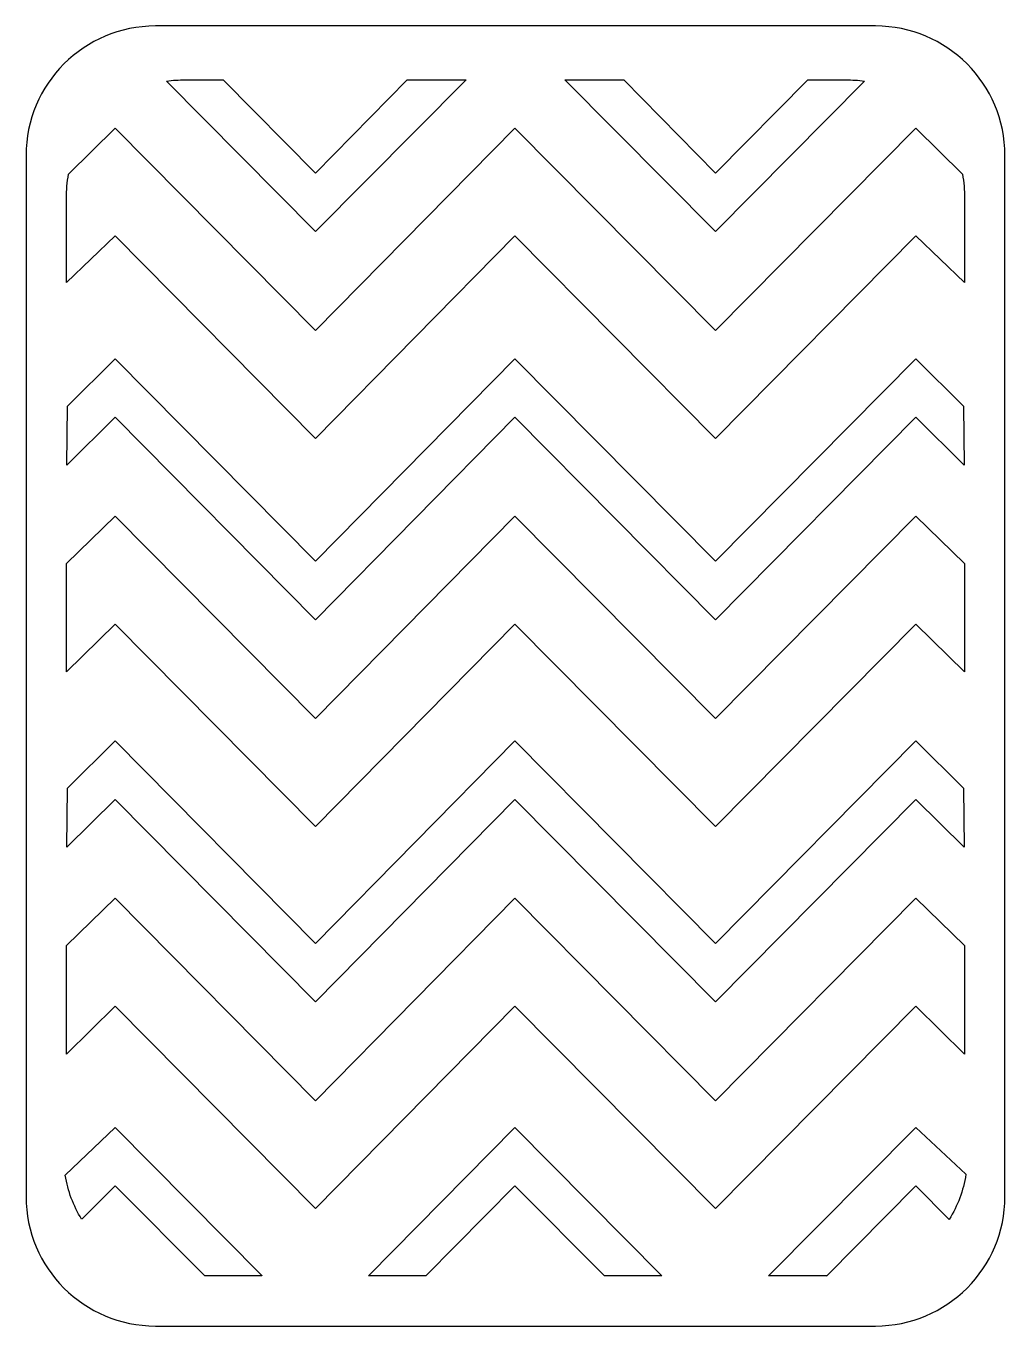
# Model space of a CAD drawing. Header units: centimetres. Extents: x -6.2 to -0.44, y 0.93 to 8.59.
import ezdxf

# ---------------------------------------------------------------- set-up
doc = ezdxf.new("R2010")
doc.units = ezdxf.units.CM
doc.header["$MEASUREMENT"] = 0
doc.layers.add('Camada 1', color=7, linetype='Continuous')

msp = doc.modelspace()

# ---------------------------------------------------------------- linework, layer by layer
at = {"layer": 'Camada 1'}
for points, knots in [([(-0.44347, 4.76078), (-0.44347, 4.76078), (-0.44347, 1.6968), (-0.44347, 1.6968), (-0.44347, 1.6968), (-0.44347, 1.27595), (-0.78462, 0.9348), (-1.20547, 0.9348), (-1.20547, 0.9348), (-1.20547, 0.9348), (-3.32375, 0.9348), (-3.32375, 0.9348), (-3.32375, 0.9348), (-3.32375, 0.9348), (-5.44203, 0.9348), (-5.44203, 0.9348), (-5.44203, 0.9348), (-5.86288, 0.9348), (-6.20403, 1.27595), (-6.20403, 1.6968), (-6.20403, 1.6968), (-6.20403, 1.6968), (-6.20403, 4.76078), (-6.20403, 4.76078), (-6.20403, 4.76078), (-6.20403, 4.76078), (-6.20403, 7.82473), (-6.20403, 7.82473), (-6.20403, 7.82473), (-6.20403, 8.24558), (-5.86288, 8.58673), (-5.44203, 8.58673), (-5.44203, 8.58673), (-5.44203, 8.58673), (-3.32375, 8.58673), (-3.32375, 8.58673), (-3.32375, 8.58673), (-3.32375, 8.58673), (-1.20547, 8.58673), (-1.20547, 8.58673), (-1.20547, 8.58673), (-0.78462, 8.58673), (-0.44347, 8.24558), (-0.44347, 7.82473), (-0.44347, 7.82473), (-0.44347, 7.82473), (-0.44347, 4.76078), (-0.44347, 4.76078)], [0, 0, 0, 0, 0.0769231, 0.0769231, 0.0769231, 0.0769231, 0.1538462, 0.1538462, 0.1538462, 0.1538462, 0.2307692, 0.2307692, 0.2307692, 0.2307692, 0.3076923, 0.3076923, 0.3076923, 0.3076923, 0.3846154, 0.3846154, 0.3846154, 0.3846154, 0.4615385, 0.4615385, 0.4615385, 0.4615385, 0.5384615, 0.5384615, 0.5384615, 0.5384615, 0.6153846, 0.6153846, 0.6153846, 0.6153846, 0.6923077, 0.6923077, 0.6923077, 0.6923077, 0.7692308, 0.7692308, 0.7692308, 0.7692308, 0.8461538, 0.8461538, 0.8461538, 0.8461538, 1, 1, 1, 1]), ([(-3.96044, 8.26923), (-3.96044, 8.26923), (-3.96044, 8.26923), (-3.96044, 8.26923), (-3.96044, 8.26923), (-3.96044, 8.26923), (-4.49966, 7.72025), (-4.49966, 7.72025), (-4.49966, 7.72025), (-4.49966, 7.72025), (-5.04351, 8.26966), (-5.04351, 8.26966), (-5.04351, 8.26966), (-5.04351, 8.26966), (-5.04351, 8.26966), (-5.04351, 8.26966), (-5.04351, 8.26966), (-5.04351, 8.26966), (-5.26735, 8.26921), (-5.26735, 8.26921), (-5.26735, 8.26921), (-5.30532, 8.26921), (-5.34053, 8.26826), (-5.37686, 8.26244), (-5.37686, 8.26244), (-5.37686, 8.26244), (-5.37686, 8.26244), (-5.37686, 8.26244), (-5.37686, 8.26244), (-5.37686, 8.26244), (-4.49966, 7.3763), (-4.49966, 7.3763), (-4.49966, 7.3763), (-4.49966, 7.3763), (-3.61402, 8.26924), (-3.61402, 8.26924), (-3.61402, 8.26924), (-3.61402, 8.26924), (-3.96044, 8.26923), (-3.96044, 8.26923)], [0, 0, 0, 0, 0.0909091, 0.0909091, 0.0909091, 0.0909091, 0.1818182, 0.1818182, 0.1818182, 0.1818182, 0.2727273, 0.2727273, 0.2727273, 0.2727273, 0.3636364, 0.3636364, 0.3636364, 0.3636364, 0.4545455, 0.4545455, 0.4545455, 0.4545455, 0.5454545, 0.5454545, 0.5454545, 0.5454545, 0.6363636, 0.6363636, 0.6363636, 0.6363636, 0.7272727, 0.7272727, 0.7272727, 0.7272727, 0.8181818, 0.8181818, 0.8181818, 0.8181818, 1, 1, 1, 1]), ([(-3.03339, 8.26923), (-3.03339, 8.26923), (-2.14775, 7.37629), (-2.14775, 7.37629), (-2.14775, 7.37629), (-2.14775, 7.37629), (-1.27055, 8.26243), (-1.27055, 8.26243), (-1.27055, 8.26243), (-1.27055, 8.26243), (-1.27055, 8.26243), (-1.27055, 8.26243), (-1.27055, 8.26243), (-1.30688, 8.26825), (-1.34209, 8.2692), (-1.38006, 8.2692), (-1.38006, 8.2692), (-1.38006, 8.2692), (-1.6039, 8.26965), (-1.6039, 8.26965), (-1.6039, 8.26965), (-1.6039, 8.26965), (-1.6039, 8.26965), (-1.6039, 8.26965), (-1.6039, 8.26965), (-1.6039, 8.26965), (-2.14775, 7.72024), (-2.14775, 7.72024), (-2.14775, 7.72024), (-2.14775, 7.72024), (-2.68697, 8.26922), (-2.68697, 8.26922), (-2.68697, 8.26922), (-2.68697, 8.26922), (-2.68697, 8.26922), (-2.68697, 8.26922), (-2.68697, 8.26922), (-2.68697, 8.26922), (-3.03339, 8.26923), (-3.03339, 8.26923)], [0, 0, 0, 0, 0.0909091, 0.0909091, 0.0909091, 0.0909091, 0.1818182, 0.1818182, 0.1818182, 0.1818182, 0.2727273, 0.2727273, 0.2727273, 0.2727273, 0.3636364, 0.3636364, 0.3636364, 0.3636364, 0.4545455, 0.4545455, 0.4545455, 0.4545455, 0.5454545, 0.5454545, 0.5454545, 0.5454545, 0.6363636, 0.6363636, 0.6363636, 0.6363636, 0.7272727, 0.7272727, 0.7272727, 0.7272727, 0.8181818, 0.8181818, 0.8181818, 0.8181818, 1, 1, 1, 1]), ([(-3.32743, 7.35092), (-3.32743, 7.35092), (-2.14779, 6.15924), (-2.14779, 6.15924), (-2.14779, 6.15924), (-2.14779, 6.15924), (-0.96815, 7.35092), (-0.96815, 7.35092), (-0.96815, 7.35092), (-0.96815, 7.35092), (-0.68161, 7.07686), (-0.68161, 7.07686), (-0.68161, 7.07686), (-0.68161, 7.07686), (-0.68161, 7.07686), (-0.68161, 7.07686), (-0.68161, 7.07686), (-0.68161, 7.07686), (-0.68161, 7.57076), (-0.68161, 7.57076), (-0.68161, 7.57076), (-0.68161, 7.62238), (-0.68365, 7.6659), (-0.69428, 7.71435), (-0.69428, 7.71435), (-0.69428, 7.71435), (-0.96814, 7.98592), (-0.96814, 7.98592), (-0.96814, 7.98592), (-0.96814, 7.98592), (-2.14778, 6.79424), (-2.14778, 6.79424), (-2.14778, 6.79424), (-2.14778, 6.79424), (-3.32742, 7.98592), (-3.32742, 7.98592), (-3.32742, 7.98592), (-3.32742, 7.98592), (-3.32742, 7.98592), (-3.32742, 7.98592), (-3.32742, 7.98592), (-3.32742, 7.98592), (-4.49968, 6.79424), (-4.49968, 6.79424), (-4.49968, 6.79424), (-4.49968, 6.79424), (-5.67931, 7.98592), (-5.67931, 7.98592), (-5.67931, 7.98592), (-5.67931, 7.98592), (-5.95318, 7.71433), (-5.95318, 7.71433), (-5.95318, 7.71433), (-5.96382, 7.66588), (-5.96585, 7.62236), (-5.96585, 7.57074), (-5.96585, 7.57074), (-5.96585, 7.57074), (-5.96585, 7.07684), (-5.96585, 7.07684), (-5.96585, 7.07684), (-5.96585, 7.07684), (-5.96585, 7.07684), (-5.96585, 7.07684), (-5.96585, 7.07684), (-5.96585, 7.07684), (-5.67931, 7.3509), (-5.67931, 7.3509), (-5.67931, 7.3509), (-5.67931, 7.3509), (-4.49967, 6.15922), (-4.49967, 6.15922), (-4.49967, 6.15922), (-4.49967, 6.15922), (-3.32743, 7.35092), (-3.32743, 7.35092), (-3.32743, 7.35092), (-3.32743, 7.35092), (-3.32743, 7.35092), (-3.32743, 7.35092)], [0, 0, 0, 0, 0.047619, 0.047619, 0.047619, 0.047619, 0.0952381, 0.0952381, 0.0952381, 0.0952381, 0.1428571, 0.1428571, 0.1428571, 0.1428571, 0.1904762, 0.1904762, 0.1904762, 0.1904762, 0.2380952, 0.2380952, 0.2380952, 0.2380952, 0.2857143, 0.2857143, 0.2857143, 0.2857143, 0.3333333, 0.3333333, 0.3333333, 0.3333333, 0.3809524, 0.3809524, 0.3809524, 0.3809524, 0.4285714, 0.4285714, 0.4285714, 0.4285714, 0.4761905, 0.4761905, 0.4761905, 0.4761905, 0.5238095, 0.5238095, 0.5238095, 0.5238095, 0.5714286, 0.5714286, 0.5714286, 0.5714286, 0.6190476, 0.6190476, 0.6190476, 0.6190476, 0.6666667, 0.6666667, 0.6666667, 0.6666667, 0.7142857, 0.7142857, 0.7142857, 0.7142857, 0.7619048, 0.7619048, 0.7619048, 0.7619048, 0.8095238, 0.8095238, 0.8095238, 0.8095238, 0.8571429, 0.8571429, 0.8571429, 0.8571429, 0.9047619, 0.9047619, 0.9047619, 0.9047619, 1, 1, 1, 1]), ([(-3.32743, 6.28375), (-3.32743, 6.28375), (-2.14779, 5.09207), (-2.14779, 5.09207), (-2.14779, 5.09207), (-2.14779, 5.09207), (-0.96815, 6.28375), (-0.96815, 6.28375), (-0.96815, 6.28375), (-0.96815, 6.28375), (-0.68401, 6.00202), (-0.68401, 6.00202), (-0.68401, 6.00202), (-0.68401, 6.00202), (-0.68705, 6.34899), (-0.68705, 6.34899), (-0.68705, 6.34899), (-0.68705, 6.34899), (-0.96814, 6.62773), (-0.96814, 6.62773), (-0.96814, 6.62773), (-0.96814, 6.62773), (-2.14778, 5.43605), (-2.14778, 5.43605), (-2.14778, 5.43605), (-2.14778, 5.43605), (-3.32742, 6.62773), (-3.32742, 6.62773), (-3.32742, 6.62773), (-3.32742, 6.62773), (-3.32742, 6.62773), (-3.32742, 6.62773), (-3.32742, 6.62773), (-3.32742, 6.62773), (-4.49968, 5.43605), (-4.49968, 5.43605), (-4.49968, 5.43605), (-4.49968, 5.43605), (-5.67932, 6.62773), (-5.67932, 6.62773), (-5.67932, 6.62773), (-5.67932, 6.62773), (-5.96041, 6.34899), (-5.96041, 6.34899), (-5.96041, 6.34899), (-5.96041, 6.34899), (-5.96345, 6.00202), (-5.96345, 6.00202), (-5.96345, 6.00202), (-5.96345, 6.00202), (-5.67931, 6.28375), (-5.67931, 6.28375), (-5.67931, 6.28375), (-5.67931, 6.28375), (-4.49967, 5.09207), (-4.49967, 5.09207), (-4.49967, 5.09207), (-4.49967, 5.09207), (-3.32743, 6.28375), (-3.32743, 6.28375), (-3.32743, 6.28375), (-3.32743, 6.28375), (-3.32743, 6.28375), (-3.32743, 6.28375)], [0, 0, 0, 0, 0.0588235, 0.0588235, 0.0588235, 0.0588235, 0.1176471, 0.1176471, 0.1176471, 0.1176471, 0.1764706, 0.1764706, 0.1764706, 0.1764706, 0.2352941, 0.2352941, 0.2352941, 0.2352941, 0.2941176, 0.2941176, 0.2941176, 0.2941176, 0.3529412, 0.3529412, 0.3529412, 0.3529412, 0.4117647, 0.4117647, 0.4117647, 0.4117647, 0.4705882, 0.4705882, 0.4705882, 0.4705882, 0.5294118, 0.5294118, 0.5294118, 0.5294118, 0.5882353, 0.5882353, 0.5882353, 0.5882353, 0.6470588, 0.6470588, 0.6470588, 0.6470588, 0.7058824, 0.7058824, 0.7058824, 0.7058824, 0.7647059, 0.7647059, 0.7647059, 0.7647059, 0.8235294, 0.8235294, 0.8235294, 0.8235294, 0.8823529, 0.8823529, 0.8823529, 0.8823529, 1, 1, 1, 1]), ([(-3.32743, 5.06667), (-3.32743, 5.06667), (-2.14779, 3.87499), (-2.14779, 3.87499), (-2.14779, 3.87499), (-2.14779, 3.87499), (-0.96815, 5.06667), (-0.96815, 5.06667), (-0.96815, 5.06667), (-0.96815, 5.06667), (-0.68179, 4.78468), (-0.68179, 4.78468), (-0.68179, 4.78468), (-0.68179, 4.78468), (-0.6816, 4.78696), (-0.6816, 4.78696), (-0.6816, 4.78696), (-0.6816, 4.78696), (-0.6816, 5.42357), (-0.6816, 5.42357), (-0.6816, 5.42357), (-0.6816, 5.42357), (-0.6816, 5.42357), (-0.6816, 5.42357), (-0.6816, 5.42357), (-0.6816, 5.42357), (-0.96814, 5.70167), (-0.96814, 5.70167), (-0.96814, 5.70167), (-0.96814, 5.70167), (-2.14778, 4.50999), (-2.14778, 4.50999), (-2.14778, 4.50999), (-2.14778, 4.50999), (-3.32742, 5.70167), (-3.32742, 5.70167), (-3.32742, 5.70167), (-3.32742, 5.70167), (-3.32742, 5.70167), (-3.32742, 5.70167), (-3.32742, 5.70167), (-3.32742, 5.70167), (-4.49968, 4.50999), (-4.49968, 4.50999), (-4.49968, 4.50999), (-4.49968, 4.50999), (-5.67932, 5.70167), (-5.67932, 5.70167), (-5.67932, 5.70167), (-5.67932, 5.70167), (-5.96586, 5.42357), (-5.96586, 5.42357), (-5.96586, 5.42357), (-5.96586, 5.42357), (-5.96586, 5.42357), (-5.96586, 5.42357), (-5.96586, 5.42357), (-5.96586, 5.42357), (-5.96586, 4.78696), (-5.96586, 4.78696), (-5.96586, 4.78696), (-5.96586, 4.78696), (-5.96567, 4.78468), (-5.96567, 4.78468), (-5.96567, 4.78468), (-5.96567, 4.78468), (-5.67931, 5.06667), (-5.67931, 5.06667), (-5.67931, 5.06667), (-5.67931, 5.06667), (-4.49967, 3.87499), (-4.49967, 3.87499), (-4.49967, 3.87499), (-4.49967, 3.87499), (-3.32743, 5.06667), (-3.32743, 5.06667), (-3.32743, 5.06667), (-3.32743, 5.06667), (-3.32743, 5.06667), (-3.32743, 5.06667)], [0, 0, 0, 0, 0.047619, 0.047619, 0.047619, 0.047619, 0.0952381, 0.0952381, 0.0952381, 0.0952381, 0.1428571, 0.1428571, 0.1428571, 0.1428571, 0.1904762, 0.1904762, 0.1904762, 0.1904762, 0.2380952, 0.2380952, 0.2380952, 0.2380952, 0.2857143, 0.2857143, 0.2857143, 0.2857143, 0.3333333, 0.3333333, 0.3333333, 0.3333333, 0.3809524, 0.3809524, 0.3809524, 0.3809524, 0.4285714, 0.4285714, 0.4285714, 0.4285714, 0.4761905, 0.4761905, 0.4761905, 0.4761905, 0.5238095, 0.5238095, 0.5238095, 0.5238095, 0.5714286, 0.5714286, 0.5714286, 0.5714286, 0.6190476, 0.6190476, 0.6190476, 0.6190476, 0.6666667, 0.6666667, 0.6666667, 0.6666667, 0.7142857, 0.7142857, 0.7142857, 0.7142857, 0.7619048, 0.7619048, 0.7619048, 0.7619048, 0.8095238, 0.8095238, 0.8095238, 0.8095238, 0.8571429, 0.8571429, 0.8571429, 0.8571429, 0.9047619, 0.9047619, 0.9047619, 0.9047619, 1, 1, 1, 1]), ([(-3.32743, 4.03479), (-3.32743, 4.03479), (-2.14779, 2.84311), (-2.14779, 2.84311), (-2.14779, 2.84311), (-2.14779, 2.84311), (-0.96815, 4.03479), (-0.96815, 4.03479), (-0.96815, 4.03479), (-0.96815, 4.03479), (-0.68401, 3.75306), (-0.68401, 3.75306), (-0.68401, 3.75306), (-0.68401, 3.75306), (-0.68705, 4.10003), (-0.68705, 4.10003), (-0.68705, 4.10003), (-0.68705, 4.10003), (-0.96814, 4.37877), (-0.96814, 4.37877), (-0.96814, 4.37877), (-0.96814, 4.37877), (-2.14778, 3.18709), (-2.14778, 3.18709), (-2.14778, 3.18709), (-2.14778, 3.18709), (-3.32742, 4.37877), (-3.32742, 4.37877), (-3.32742, 4.37877), (-3.32742, 4.37877), (-3.32742, 4.37877), (-3.32742, 4.37877), (-3.32742, 4.37877), (-3.32742, 4.37877), (-4.49968, 3.18709), (-4.49968, 3.18709), (-4.49968, 3.18709), (-4.49968, 3.18709), (-5.67932, 4.37877), (-5.67932, 4.37877), (-5.67932, 4.37877), (-5.67932, 4.37877), (-5.96041, 4.10003), (-5.96041, 4.10003), (-5.96041, 4.10003), (-5.96041, 4.10003), (-5.96345, 3.75306), (-5.96345, 3.75306), (-5.96345, 3.75306), (-5.96345, 3.75306), (-5.67931, 4.03479), (-5.67931, 4.03479), (-5.67931, 4.03479), (-5.67931, 4.03479), (-4.49967, 2.84311), (-4.49967, 2.84311), (-4.49967, 2.84311), (-4.49967, 2.84311), (-3.32743, 4.03479), (-3.32743, 4.03479), (-3.32743, 4.03479), (-3.32743, 4.03479), (-3.32743, 4.03479), (-3.32743, 4.03479)], [0, 0, 0, 0, 0.0588235, 0.0588235, 0.0588235, 0.0588235, 0.1176471, 0.1176471, 0.1176471, 0.1176471, 0.1764706, 0.1764706, 0.1764706, 0.1764706, 0.2352941, 0.2352941, 0.2352941, 0.2352941, 0.2941176, 0.2941176, 0.2941176, 0.2941176, 0.3529412, 0.3529412, 0.3529412, 0.3529412, 0.4117647, 0.4117647, 0.4117647, 0.4117647, 0.4705882, 0.4705882, 0.4705882, 0.4705882, 0.5294118, 0.5294118, 0.5294118, 0.5294118, 0.5882353, 0.5882353, 0.5882353, 0.5882353, 0.6470588, 0.6470588, 0.6470588, 0.6470588, 0.7058824, 0.7058824, 0.7058824, 0.7058824, 0.7647059, 0.7647059, 0.7647059, 0.7647059, 0.8235294, 0.8235294, 0.8235294, 0.8235294, 0.8823529, 0.8823529, 0.8823529, 0.8823529, 1, 1, 1, 1]), ([(-3.32743, 2.81771), (-3.32743, 2.81771), (-2.14779, 1.62603), (-2.14779, 1.62603), (-2.14779, 1.62603), (-2.14779, 1.62603), (-0.96815, 2.81771), (-0.96815, 2.81771), (-0.96815, 2.81771), (-0.96815, 2.81771), (-0.68179, 2.53572), (-0.68179, 2.53572), (-0.68179, 2.53572), (-0.68179, 2.53572), (-0.6816, 2.538), (-0.6816, 2.538), (-0.6816, 2.538), (-0.6816, 2.538), (-0.6816, 3.17461), (-0.6816, 3.17461), (-0.6816, 3.17461), (-0.6816, 3.17461), (-0.6816, 3.17461), (-0.6816, 3.17461), (-0.6816, 3.17461), (-0.6816, 3.17461), (-0.96814, 3.45271), (-0.96814, 3.45271), (-0.96814, 3.45271), (-0.96814, 3.45271), (-2.14778, 2.26103), (-2.14778, 2.26103), (-2.14778, 2.26103), (-2.14778, 2.26103), (-3.32742, 3.45271), (-3.32742, 3.45271), (-3.32742, 3.45271), (-3.32742, 3.45271), (-3.32742, 3.45271), (-3.32742, 3.45271), (-3.32742, 3.45271), (-3.32742, 3.45271), (-4.49968, 2.26103), (-4.49968, 2.26103), (-4.49968, 2.26103), (-4.49968, 2.26103), (-5.67932, 3.45271), (-5.67932, 3.45271), (-5.67932, 3.45271), (-5.67932, 3.45271), (-5.96586, 3.17461), (-5.96586, 3.17461), (-5.96586, 3.17461), (-5.96586, 3.17461), (-5.96586, 3.17461), (-5.96586, 3.17461), (-5.96586, 3.17461), (-5.96586, 3.17461), (-5.96586, 2.538), (-5.96586, 2.538), (-5.96586, 2.538), (-5.96586, 2.538), (-5.96567, 2.53572), (-5.96567, 2.53572), (-5.96567, 2.53572), (-5.96567, 2.53572), (-5.67931, 2.81771), (-5.67931, 2.81771), (-5.67931, 2.81771), (-5.67931, 2.81771), (-4.49967, 1.62603), (-4.49967, 1.62603), (-4.49967, 1.62603), (-4.49967, 1.62603), (-3.32743, 2.81771), (-3.32743, 2.81771), (-3.32743, 2.81771), (-3.32743, 2.81771), (-3.32743, 2.81771), (-3.32743, 2.81771)], [0, 0, 0, 0, 0.047619, 0.047619, 0.047619, 0.047619, 0.0952381, 0.0952381, 0.0952381, 0.0952381, 0.1428571, 0.1428571, 0.1428571, 0.1428571, 0.1904762, 0.1904762, 0.1904762, 0.1904762, 0.2380952, 0.2380952, 0.2380952, 0.2380952, 0.2857143, 0.2857143, 0.2857143, 0.2857143, 0.3333333, 0.3333333, 0.3333333, 0.3333333, 0.3809524, 0.3809524, 0.3809524, 0.3809524, 0.4285714, 0.4285714, 0.4285714, 0.4285714, 0.4761905, 0.4761905, 0.4761905, 0.4761905, 0.5238095, 0.5238095, 0.5238095, 0.5238095, 0.5714286, 0.5714286, 0.5714286, 0.5714286, 0.6190476, 0.6190476, 0.6190476, 0.6190476, 0.6666667, 0.6666667, 0.6666667, 0.6666667, 0.7142857, 0.7142857, 0.7142857, 0.7142857, 0.7619048, 0.7619048, 0.7619048, 0.7619048, 0.8095238, 0.8095238, 0.8095238, 0.8095238, 0.8571429, 0.8571429, 0.8571429, 0.8571429, 0.9047619, 0.9047619, 0.9047619, 0.9047619, 1, 1, 1, 1]), ([(-4.81695, 1.23216), (-4.81695, 1.23216), (-5.67931, 2.10333), (-5.67931, 2.10333), (-5.67931, 2.10333), (-5.67931, 2.10333), (-5.97302, 1.82247), (-5.97302, 1.82247), (-5.97302, 1.82247), (-5.97302, 1.82247), (-5.97302, 1.82247), (-5.97302, 1.82247), (-5.97302, 1.82247), (-5.95823, 1.72902), (-5.92505, 1.64168), (-5.87727, 1.56432), (-5.87727, 1.56432), (-5.87727, 1.56432), (-5.87412, 1.56617), (-5.87412, 1.56617), (-5.87412, 1.56617), (-5.87412, 1.56617), (-5.67931, 1.75934), (-5.67931, 1.75934), (-5.67931, 1.75934), (-5.67931, 1.75934), (-5.15268, 1.23004), (-5.15268, 1.23004), (-5.15268, 1.23004), (-5.15268, 1.23004), (-5.15268, 1.23004), (-5.15268, 1.23004), (-5.15268, 1.23004), (-5.15268, 1.23004), (-4.81695, 1.23005), (-4.81695, 1.23005), (-4.81695, 1.23005), (-4.81695, 1.23005), (-4.81695, 1.23216), (-4.81695, 1.23216)], [0, 0, 0, 0, 0.0909091, 0.0909091, 0.0909091, 0.0909091, 0.1818182, 0.1818182, 0.1818182, 0.1818182, 0.2727273, 0.2727273, 0.2727273, 0.2727273, 0.3636364, 0.3636364, 0.3636364, 0.3636364, 0.4545455, 0.4545455, 0.4545455, 0.4545455, 0.5454545, 0.5454545, 0.5454545, 0.5454545, 0.6363636, 0.6363636, 0.6363636, 0.6363636, 0.7272727, 0.7272727, 0.7272727, 0.7272727, 0.8181818, 0.8181818, 0.8181818, 0.8181818, 1, 1, 1, 1]), ([(-2.46332, 1.23042), (-2.46332, 1.23042), (-3.32742, 2.10333), (-3.32742, 2.10333), (-3.32742, 2.10333), (-3.32742, 2.10333), (-3.32742, 2.10333), (-3.32742, 2.10333), (-3.32742, 2.10333), (-3.32742, 2.10333), (-4.18859, 1.23007), (-4.18859, 1.23007), (-4.18859, 1.23007), (-4.18859, 1.23007), (-4.18859, 1.23007), (-4.18859, 1.23007), (-4.18859, 1.23007), (-4.18859, 1.23007), (-3.85194, 1.23007), (-3.85194, 1.23007), (-3.85194, 1.23007), (-3.85194, 1.23007), (-3.85194, 1.23007), (-3.85194, 1.23007), (-3.85194, 1.23007), (-3.85194, 1.23007), (-3.32743, 1.75937), (-3.32743, 1.75937), (-3.32743, 1.75937), (-3.32743, 1.75937), (-3.32743, 1.75937), (-3.32743, 1.75937), (-3.32743, 1.75937), (-3.32743, 1.75937), (-2.79919, 1.23007), (-2.79919, 1.23007), (-2.79919, 1.23007), (-2.79919, 1.23007), (-2.79919, 1.23007), (-2.79919, 1.23007), (-2.79919, 1.23007), (-2.79919, 1.23007), (-2.46332, 1.23007), (-2.46332, 1.23007), (-2.46332, 1.23007), (-2.46332, 1.23007), (-2.46332, 1.23042), (-2.46332, 1.23042)], [0, 0, 0, 0, 0.0769231, 0.0769231, 0.0769231, 0.0769231, 0.1538462, 0.1538462, 0.1538462, 0.1538462, 0.2307692, 0.2307692, 0.2307692, 0.2307692, 0.3076923, 0.3076923, 0.3076923, 0.3076923, 0.3846154, 0.3846154, 0.3846154, 0.3846154, 0.4615385, 0.4615385, 0.4615385, 0.4615385, 0.5384615, 0.5384615, 0.5384615, 0.5384615, 0.6153846, 0.6153846, 0.6153846, 0.6153846, 0.6923077, 0.6923077, 0.6923077, 0.6923077, 0.7692308, 0.7692308, 0.7692308, 0.7692308, 0.8461538, 0.8461538, 0.8461538, 0.8461538, 1, 1, 1, 1]), ([(-0.67366, 1.82753), (-0.67366, 1.82753), (-0.96814, 2.10333), (-0.96814, 2.10333), (-0.96814, 2.10333), (-0.96814, 2.10333), (-1.8347, 1.23007), (-1.8347, 1.23007), (-1.8347, 1.23007), (-1.8347, 1.23007), (-1.8347, 1.23007), (-1.8347, 1.23007), (-1.8347, 1.23007), (-1.8347, 1.23007), (-1.49347, 1.23007), (-1.49347, 1.23007), (-1.49347, 1.23007), (-1.49347, 1.23007), (-1.49347, 1.22869), (-1.49347, 1.22869), (-1.49347, 1.22869), (-1.49347, 1.22869), (-0.96814, 1.75936), (-0.96814, 1.75936), (-0.96814, 1.75936), (-0.96814, 1.75936), (-0.77137, 1.5624), (-0.77137, 1.5624), (-0.77137, 1.5624), (-0.77137, 1.5624), (-0.77137, 1.5624), (-0.77137, 1.5624), (-0.77137, 1.5624), (-0.7221, 1.64163), (-0.68815, 1.73138), (-0.67366, 1.82753), (-0.67366, 1.82753), (-0.67366, 1.82753), (-0.67366, 1.82753), (-0.67366, 1.82753)], [0, 0, 0, 0, 0.0909091, 0.0909091, 0.0909091, 0.0909091, 0.1818182, 0.1818182, 0.1818182, 0.1818182, 0.2727273, 0.2727273, 0.2727273, 0.2727273, 0.3636364, 0.3636364, 0.3636364, 0.3636364, 0.4545455, 0.4545455, 0.4545455, 0.4545455, 0.5454545, 0.5454545, 0.5454545, 0.5454545, 0.6363636, 0.6363636, 0.6363636, 0.6363636, 0.7272727, 0.7272727, 0.7272727, 0.7272727, 0.8181818, 0.8181818, 0.8181818, 0.8181818, 1, 1, 1, 1])]:
    msp.add_open_spline(points, degree=3, knots=knots, dxfattribs=at)

doc.saveas('drawing.dxf')
